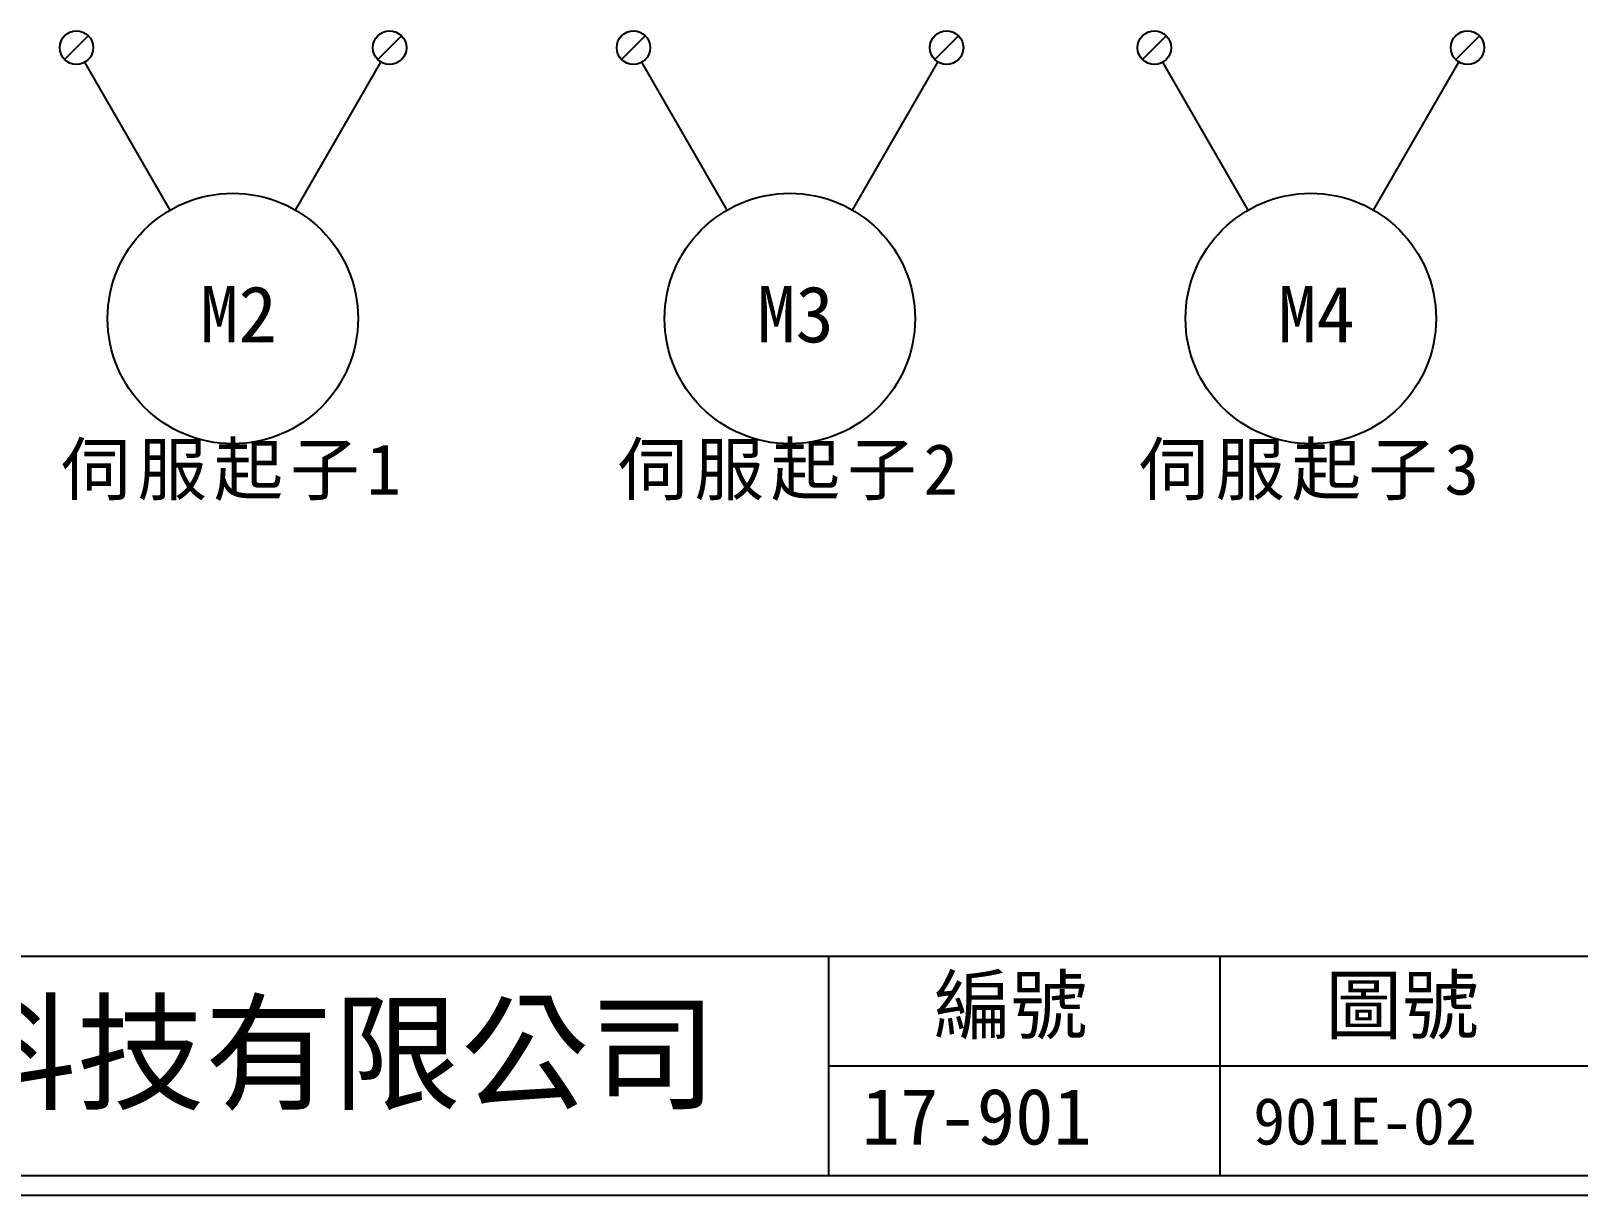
# Model space of a CAD drawing. Extents: x 10 to 297, y 3 to 207.
# Drawn here: x 94.8 to 193.6, y 3 to 77.4 of the extents above; entities that cross this region are included whole.
import ezdxf

# ---------------------------------------------------------------- set-up
doc = ezdxf.new("R2010")
doc.units = 0
doc.layers.get('0').update_dxf_attribs({"linetype": 'CONTINUOUS'})
doc.layers.add('圖框層', color=7, linetype='CONTINUOUS')
doc.styles.add('STSL', font='kaiu.ttf')
doc.styles.add('標楷體', font='kaiu.ttf')

msp = doc.modelspace()

# ---------------------------------------------------------------- linework, layer by layer
for p, q in [((98.462, 77.047), (96.947, 75.532)), ((118.462, 77.047), (116.947, 75.532)), ((134.037, 77.047), (132.522, 75.532)), ((154.037, 77.047), (152.522, 75.532)), ((167.311, 77.047), (165.797, 75.532)), ((187.311, 77.047), (185.797, 75.532)), ((103.693, 65.917), (98.24, 75.362)), ((111.693, 65.917), (117.152, 75.372)), ((139.268, 65.917), (133.815, 75.362)), ((147.268, 65.917), (152.727, 75.372)), ((172.543, 65.917), (167.089, 75.362)), ((180.543, 65.917), (186.001, 75.372))]:
    msp.add_line(p, q)
for centre, radius in [((97.705, 76.29), 1.071), ((117.705, 76.29), 1.071), ((133.28, 76.29), 1.071), ((153.28, 76.29), 1.071), ((166.554, 76.29), 1.071), ((186.554, 76.29), 1.071), ((107.693, 58.989), 8), ((143.268, 58.989), 8), ((176.543, 58.989), 8)]:
    msp.add_circle(centre, radius)
at = {"layer": '圖框層', "color": 7}
for p, q in [((11.25, 18.25), (295.75, 18.25)), ((145.75, 4.25), (145.75, 18.25)), ((170.75, 4.25), (170.75, 18.25)), ((145.75, 11.25), (295.75, 11.25)), ((11.25, 4.25), (295.75, 4.25)), ((10, 3), (297, 3))]:
    msp.add_line(p, q, dxfattribs=at)

# ---------------------------------------------------------------- texts
at = {"color": 0, "char_height": 3.25, "width": 24.14544, "attachment_point": 2, "style": '標楷體'}
for s, insert in [('{\\T1.1;伺服起子1}', (107.693, 50.989)), ('{\\T1.1;伺服起子2}', (143.268, 50.989)), ('{\\T1.1;伺服起子3}', (176.543, 50.989))]:
    msp.add_mtext(s, dxfattribs=dict(at, insert=insert))
at = {"layer": '圖框層', "color": 4, "style": 'STSL'}
for s, height, p in [('M2', 3.6, (105.609, 57.466)), ('M3', 3.6, (141.184, 57.466)), ('M4', 3.6, (174.458, 57.466)), ('編號', 3.6, (152.465, 13.337)), ('圖號', 3.6, (177.465, 13.337)), ('泓陞自動化科技有限公司', 6, (48.604, 9.076)), ('17-901', 3.6, (147.864, 6.224)), ('901E-02', 3, (172.864, 6.224))]:
    msp.add_text(s, height=height, dxfattribs=at).set_placement(p)

doc.saveas('drawing.dxf')
